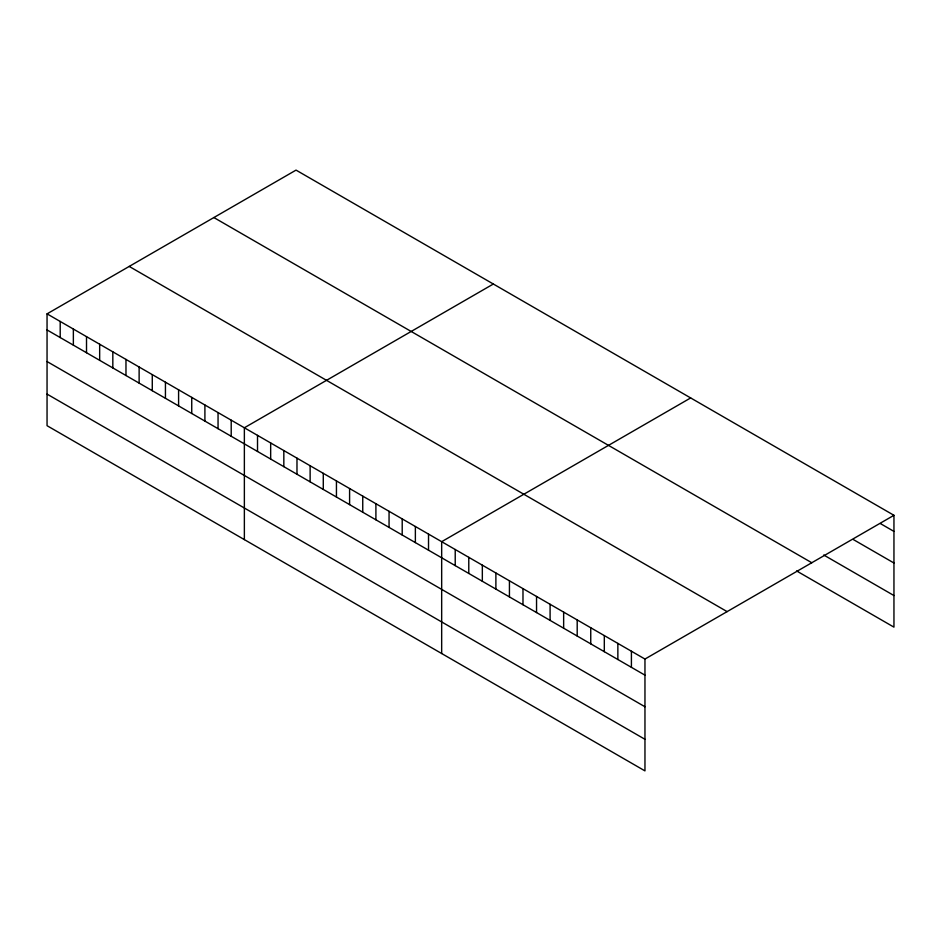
<?xml version="1.0" encoding="UTF-8"?>
<svg xmlns="http://www.w3.org/2000/svg" width="941" height="941" viewBox="0 0 941 941"><rect width="100%" height="100%" fill="white"/><g stroke="black" fill="none" stroke-linecap="round" stroke-linejoin="round"><path stroke-width="1.41" d="M47.05 313.859L644.961 659.053L644.961 770.891L47.05 425.697L47.05 313.859L296.039 170.109L893.95 515.303L893.95 627.141L796.615 570.952M493.343 284.017L244.366 427.779L244.366 539.605M690.659 397.937L441.67 541.687L441.67 653.524M644.961 659.053L893.95 515.303M880.4 523.572L893.95 531.406M853.287 539.522L893.95 563M823.728 555.002L893.95 595.547M213.866 217.547L811.789 562.742M129.211 266.421L727.134 611.626M47.05 329.95L644.961 675.156M47.05 361.544L644.961 706.75M47.05 394.103L644.961 739.297M631.411 651.231L631.411 667.322M617.861 643.409L617.861 659.5M604.31 635.587L604.31 651.678M590.748 627.765L590.748 643.856M577.198 619.931L577.198 636.034M563.647 612.109L563.647 628.2M550.097 604.287L550.097 620.378M536.546 596.465L536.546 612.556M522.984 588.643L522.984 604.734M509.434 580.809L509.434 596.9M495.883 572.987L495.883 589.078M482.333 565.165L482.333 581.256M468.783 557.343L468.783 573.434M455.221 549.509L455.221 565.612M428.52 534.1L428.52 550.191M415.369 526.501L415.369 542.592M402.207 518.903L402.207 534.994M389.056 511.316L389.056 527.407M375.906 503.717L375.906 519.808M362.744 496.119L362.744 512.222M349.593 488.532L349.593 504.623M336.443 480.933L336.443 497.024M323.281 473.335L323.281 489.438M310.13 465.748L310.13 481.839M296.98 458.149L296.98 474.24M283.829 450.551L283.829 466.654M270.667 442.964L270.667 459.055M257.516 435.365L257.516 451.457M231.204 420.18L231.204 436.271M218.053 412.581L218.053 428.673M204.903 404.995L204.903 421.086M191.741 397.396L191.741 413.487M178.59 389.797L178.59 405.889M165.44 382.211L165.44 398.302M152.277 374.612L152.277 390.703M139.127 367.014L139.127 383.105M125.976 359.427L125.976 375.518M112.826 351.828L112.826 367.919M99.664 344.23L99.664 360.332M86.513 336.643L86.513 352.734M73.363 329.044L73.363 345.135M60.2 321.446L60.2 337.548"/></g></svg>
